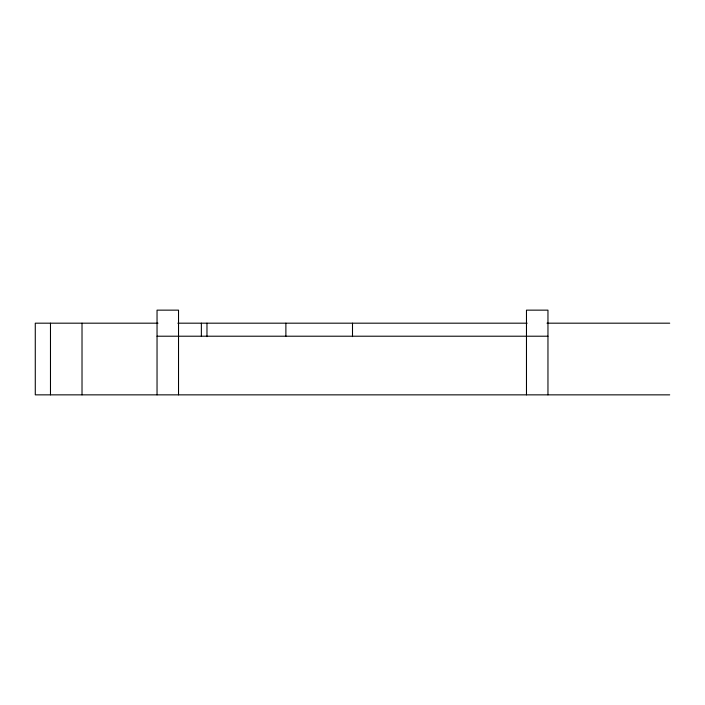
<?xml version="1.0" encoding="UTF-8"?>
<svg xmlns="http://www.w3.org/2000/svg" width="705" height="705" viewBox="0 0 705 705"><rect width="100%" height="100%" fill="white"/><g stroke="black" fill="none" stroke-linecap="round" stroke-linejoin="round"><path stroke-width="1.06" d="M158.008 323.181L35.276 323.181L35.285 394.853L669.715 394.853M177.836 323.181L527.164 323.181M546.992 323.181L669.724 323.181M157.039 336.214L547.961 336.214M547.961 394.853L547.961 310.147L526.476 310.147L526.476 394.853M352.5 323.181L352.5 336.62M285.886 323.181L285.886 336.214M206.97 323.181L206.97 336.62M201.366 323.181L201.366 336.214M178.524 394.853L178.524 310.147L157.039 310.147L157.039 394.853M82.018 323.181L82.018 394.853M50.478 323.181L50.478 394.853"/></g></svg>
